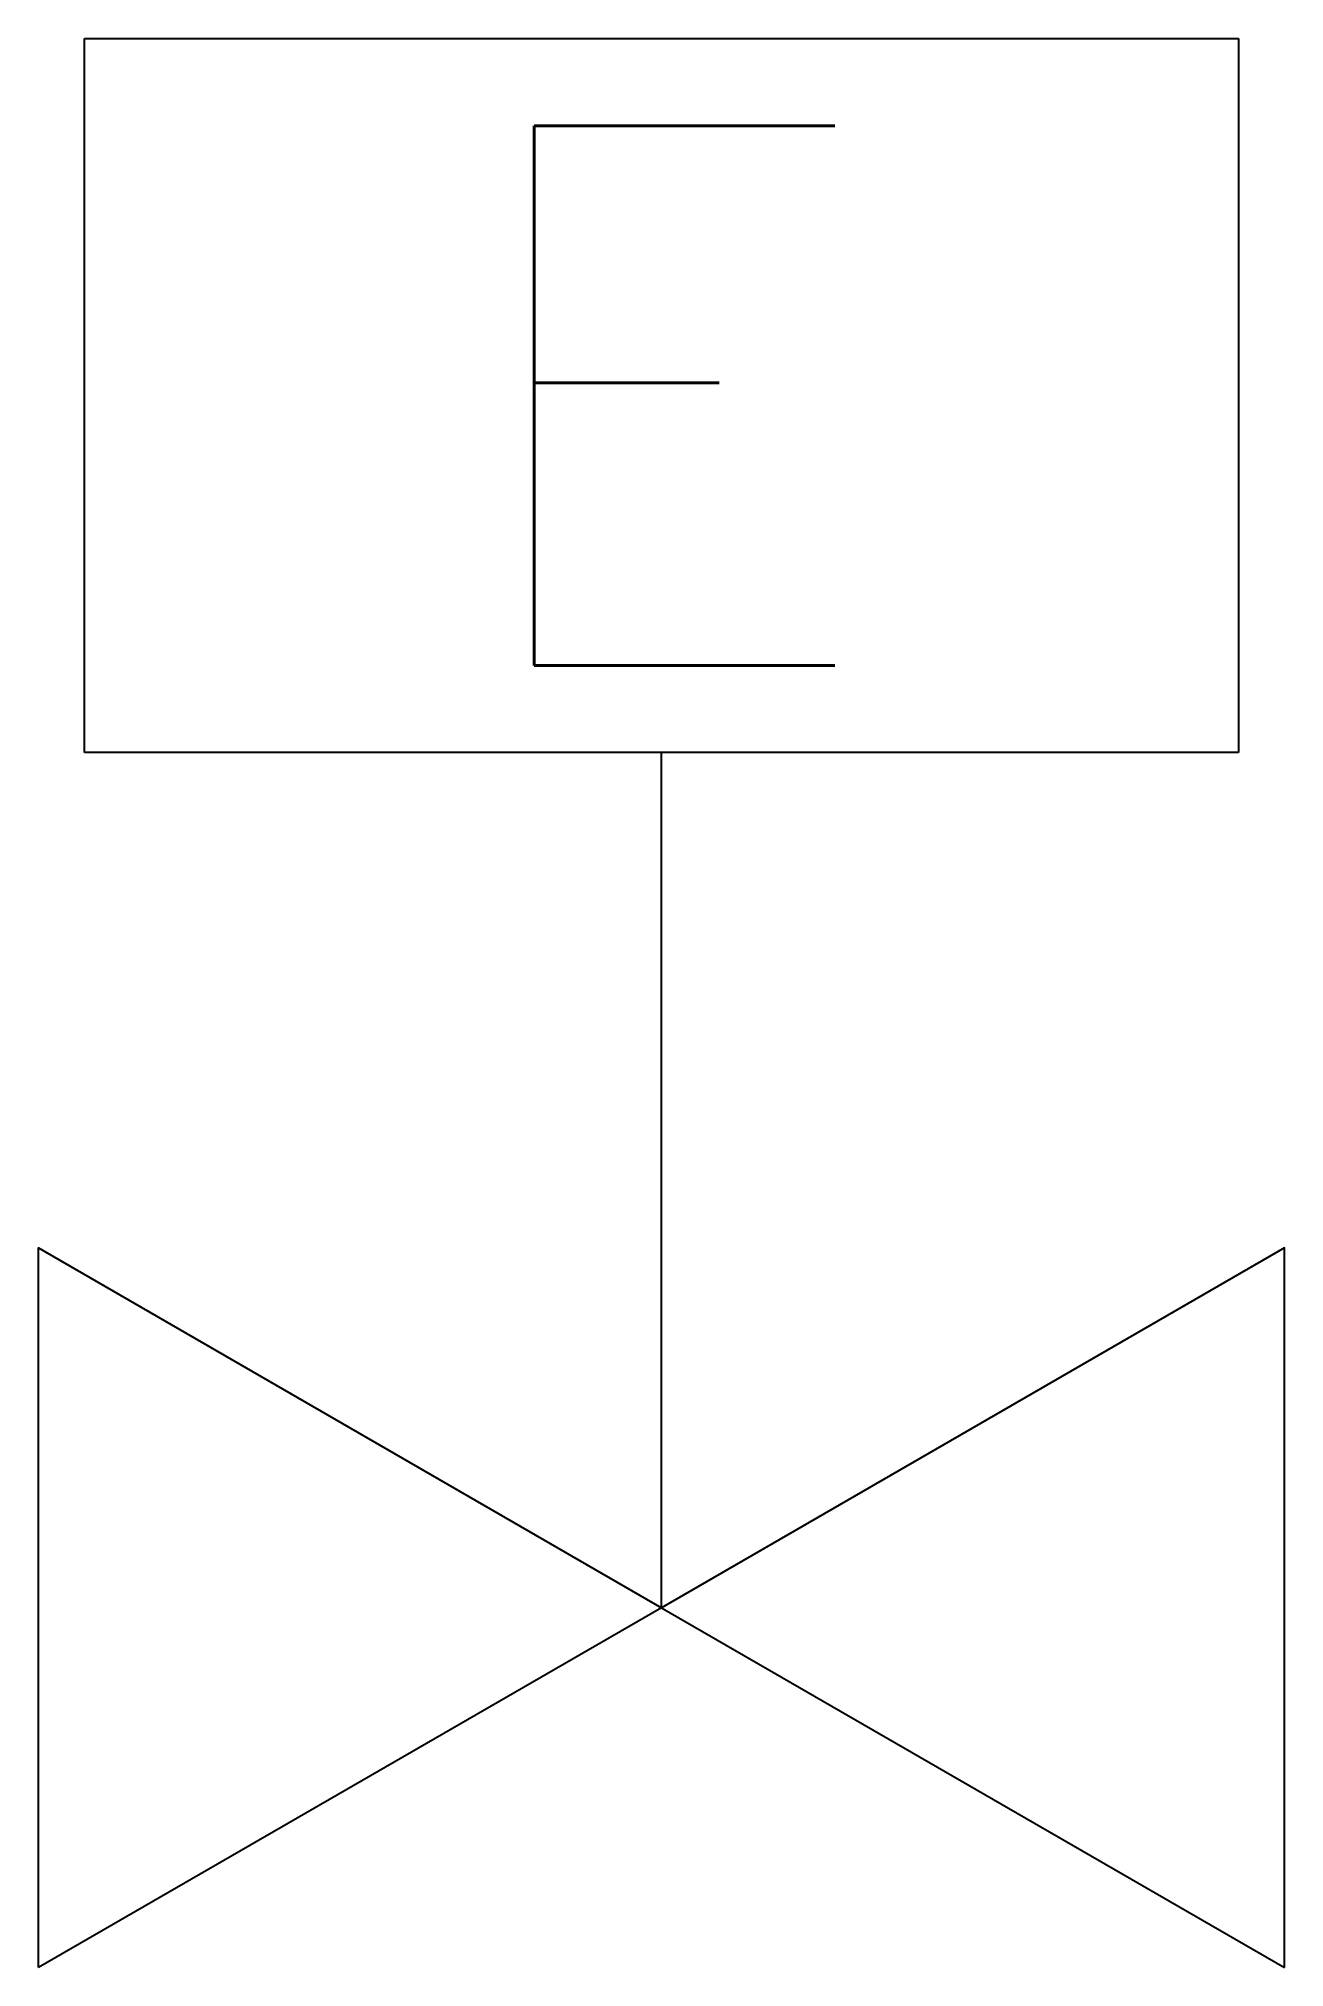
# Model space of a CAD drawing. Header units: millimetres. Extents: x -10136.26 to -10136, y 58.046 to 58.448.
import ezdxf
from ezdxf.enums import TextEntityAlignment as Align

# ---------------------------------------------------------------- set-up
doc = ezdxf.new("R2010")
doc.units = ezdxf.units.MM
doc.header["$LTSCALE"] = 10
doc.layers.add('Tub_Válvulas', color=2, linetype='Continuous')
doc.styles.add('R60', font='ROMANS.shx', dxfattribs={"height": 0.075})

msp = doc.modelspace()

# ---------------------------------------------------------------- linework, layer by layer
at = {"layer": 'Tub_Válvulas'}
for p, q in [((-10136.25061, 58.44784), (-10136.00994, 58.44784)), ((-10136.25061, 58.29898), (-10136.25061, 58.44784)), ((-10136.00994, 58.44784), (-10136.00994, 58.29898)), ((-10136.00994, 58.29898), (-10136.25061, 58.29898)), ((-10136.13028, 58.12071), (-10136.13028, 58.29898))]:
    msp.add_line(p, q, dxfattribs=at)
for points in [[(-10136.26018, 58.04571), (-10136.26018, 58.19571), (-10136.13028, 58.12071)], [(-10136.00037, 58.04571), (-10136.00037, 58.19571), (-10136.13028, 58.12071)]]:
    msp.add_lwpolyline(points, close=True, dxfattribs=at)

# ---------------------------------------------------------------- texts
at = {"layer": 'Tub_Válvulas', "style": 'R60'}
msp.add_text('E', height=0.1125, dxfattribs=at).set_placement((-10136.13028, 58.37341), align=Align.MIDDLE_CENTER)

doc.saveas('drawing.dxf')
